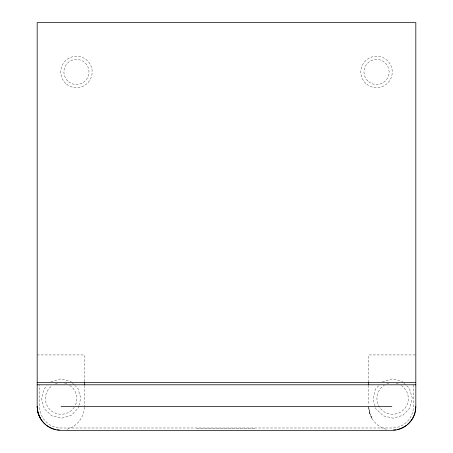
<?xml version="1.0" encoding="UTF-8"?>
<svg xmlns="http://www.w3.org/2000/svg" width="453" height="453" viewBox="0 0 453 453"><rect width="100%" height="100%" fill="white"/><g stroke="black" fill="none" stroke-linecap="round" stroke-linejoin="round"><path stroke-width="0.34" stroke-dasharray="2.27 1.7" d="M78.856 405.939L78.386 407.915L71.393 415.293L61.653 418.193L51.761 415.831L44.383 408.844L41.483 399.099L43.845 389.212L47.106 385.763M79.015 405.276L80.747 398.028L77.848 388.283L74.898 385.486M378.612 385.763L375.344 389.212L372.983 399.099L375.882 408.844L383.266 415.831L393.153 418.193L402.898 415.293L409.886 407.915L412.247 398.028L409.348 388.283L406.398 385.486M50.832 381.828L60.577 378.929L70.464 381.296L71.942 382.689M382.338 381.828L392.083 378.929L401.97 381.296L403.442 382.689M37.18 354.937L84.315 354.937L84.315 381.075M415.112 354.937L368.685 354.937L368.685 381.075M196.806 428.345L256.194 428.345M403.934 383.159L405.905 385.022M72.435 383.159L74.405 385.022M371.822 418.238L369.489 412.604L368.685 406.505L369.461 412.394M386.154 429.268A23.567 23.567 0 0 1 371.839 418.289L370.526 415.616A23.93 23.93 0 0 1 368.697 407.128M369.523 412.689L371.839 418.289M413.459 384.79L413.459 406.392A21.602 21.602 0 0 1 391.856 427.994L61.144 427.994A21.602 21.602 0 0 1 39.541 406.392L39.541 384.79M368.685 385.316L368.685 405.129M84.315 385.316L84.315 406.505M74.247 407.19A15.713 15.713 0 0 1 50.068 409.739A15.713 15.713 0 0 1 52.333 385.531M55.311 383.963A15.713 15.713 0 0 1 57.31 383.317M64.768 383.283A15.713 15.713 0 0 1 66.761 383.901M69.745 385.435A15.713 15.713 0 0 1 75.232 405.458M84.303 407.185A23.567 23.567 0 0 1 66.846 429.268M401.245 385.435A15.713 15.713 0 0 1 404.348 409.008A15.713 15.713 0 0 1 380.571 408.651A15.713 15.713 0 0 1 384.393 385.175M386.817 383.963A15.713 15.713 0 0 1 388.816 383.317M396.267 383.283A15.713 15.713 0 0 1 398.266 383.901M68.607 81.783A12.571 12.571 0 0 0 88.884 73.867A12.571 12.571 0 0 0 71.891 60.266A12.571 12.571 0 0 0 68.607 81.783M66.642 84.241A15.713 15.713 0 0 0 91.993 74.343A15.713 15.713 0 0 0 70.747 57.338A15.713 15.713 0 0 0 66.642 84.241M368.685 81.783A12.571 12.571 0 0 0 388.963 73.867A12.571 12.571 0 0 0 371.97 60.266A12.571 12.571 0 0 0 368.685 81.783M366.72 84.241A15.713 15.713 0 0 0 392.072 74.343A15.713 15.713 0 0 0 370.826 57.338A15.713 15.713 0 0 0 366.72 84.241"/><path stroke-width="0.68" d="M415.82 406.505L415.367 411.069A23.969 23.969 0 0 1 396.534 429.903L391.975 430.35L61.025 430.35L56.466 429.903A23.969 23.969 0 0 1 37.633 411.069L37.18 406.505L37.18 22.65L415.82 22.65L415.82 406.505A23.567 23.567 0 0 1 407.406 424.557M37.18 382.434L415.82 382.434M37.18 384.79L415.82 384.79M61.144 406.392L391.856 406.392M40.34 418.289L37.984 412.604L37.18 406.505A23.93 23.93 0 0 0 39.02 415.616L40.34 418.289A23.567 23.567 0 0 0 45.594 424.557M368.685 381.783L368.685 384.608M84.315 381.783L84.315 384.608M59.388 430.033A23.567 23.567 0 0 1 57.333 429.823M55.979 429.586A23.567 23.567 0 0 1 46.676 425.412M406.324 425.412A23.567 23.567 0 0 1 397.021 429.586M395.667 429.823A23.567 23.567 0 0 1 393.612 430.033"/></g></svg>
